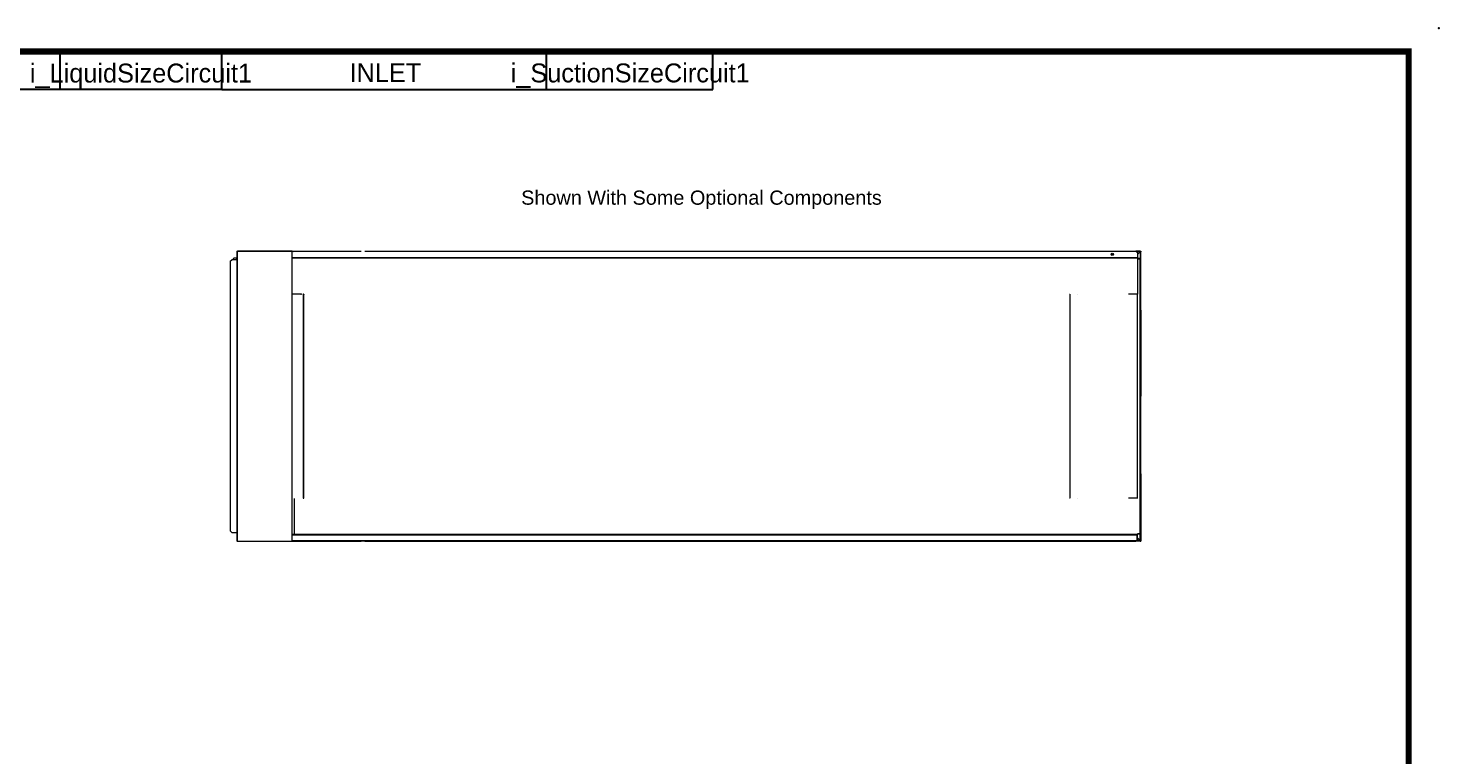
# Model space of a CAD drawing. Header units: inches. Extents: x 2530 to 2947, y -286 to -23.
# Drawn here: x 2711.5 to 2947.5, y -144.8 to -23.1 of the extents above; entities that cross this region are included whole.
import ezdxf
from ezdxf.enums import TextEntityAlignment as Align

# ---------------------------------------------------------------- set-up
doc = ezdxf.new("R2010")
doc.units = ezdxf.units.IN
doc.header["$MEASUREMENT"] = 0
doc.header["$PDSIZE"] = -1
doc.layers.add('C1RC', color=7, linetype='Continuous')
doc.layers.add('L128', color=7, linetype='Continuous')
doc.styles.add('dimentions', font='arial.ttf')

msp = doc.modelspace()

# ---------------------------------------------------------------- linework, layer by layer
at = {"color": 7, "lineweight": 25}
msp.add_line((2942.47, -280.13), (2942.47, -27), dxfattribs=at)
at = {"color": 7, "lineweight": 25, "const_width": 1.01}
msp.add_lwpolyline([(2537.47, -280.13), (2942.47, -280.13), (2942.47, -27), (2537.47, -27), (2537.47, -280.13)], dxfattribs=at)
at = {"color": 7, "lineweight": 25}
msp.add_point((2947.49, -23.1), dxfattribs=at)
at = {"layer": 'C1RC', "color": 7, "lineweight": 25}
for p, q in [((2716.89, -33.34), (2716.89, -27)), ((2743.9, -33.34), (2743.9, -27)), ((2798.21, -33.34), (2798.21, -27)), ((2826.06, -33.34), (2826.06, -27.2)), ((2743.9, -33.34), (2645.38, -33.34)), ((2743.9, -33.34), (2826.06, -33.34))]:
    msp.add_line(p, q, dxfattribs=at)
at = {"layer": 'L128', "color": 7, "linetype": 'Continuous', "lineweight": 15}
for p, q in [((2746.48, -108.92), (2746.48, -60.42)), ((2746.48, -60.42), (2746.56, -60.42)), ((2746.56, -60.42), (2746.56, -60.34)), ((2746.56, -60.34), (2755.7, -60.34)), ((2746.56, -108.92), (2746.56, -60.42)), ((2746.56, -60.42), (2755.7, -60.42)), ((2755.7, -60.34), (2755.7, -60.42)), ((2755.7, -108.92), (2755.7, -60.42)), ((2755.7, -60.42), (2755.78, -60.42)), ((2755.78, -60.52), (2755.88, -60.42)), ((2755.78, -60.42), (2755.88, -60.42)), ((2755.88, -60.42), (2767.25, -60.42)), ((2767.83, -60.42), (2896.83, -60.42)), ((2896.83, -60.42), (2897.08, -60.67)), ((2897.52, -60.42), (2896.83, -60.42)), ((2897.51, -60.52), (2896.94, -60.52)), ((2897.51, -60.52), (2897.08, -60.95)), ((2897.08, -60.96), (2897.52, -60.52)), ((2897.08, -60.67), (2897.08, -61.49)), ((2897.52, -60.52), (2897.52, -60.42)), ((2897.52, -60.42), (2897.62, -60.42)), ((2897.62, -60.52), (2897.52, -60.52)), ((2897.52, -60.52), (2897.52, -61.62)), ((2897.52, -60.52), (2897.52, -60.52)), ((2897.62, -60.42), (2897.62, -60.52)), ((2897.62, -70.31), (2897.62, -60.52)), ((2745.33, -62.11), (2745.58, -61.86)), ((2745.33, -62.11), (2745.33, -107.23)), ((2746.48, -61.86), (2745.58, -61.86)), ((2745.95, -61.59), (2745.83, -61.72)), ((2745.83, -61.72), (2745.83, -61.86)), ((2746.33, -61.59), (2745.95, -61.59)), ((2746.33, -61.59), (2746.48, -61.59)), ((2746.46, -61.72), (2746.33, -61.59)), ((2746.46, -61.72), (2746.46, -61.86)), ((2746.48, -61.86), (2746.48, -107.48)), ((2746.48, -61.86), (2746.48, -61.86)), ((2755.78, -61.49), (2767.5, -61.49)), ((2755.78, -61.5), (2767.5, -61.5)), ((2755.78, -61.54), (2767.5, -61.54)), ((2767.58, -61.49), (2897.08, -61.49)), ((2767.58, -61.5), (2897.08, -61.5)), ((2767.58, -61.54), (2897.08, -61.54)), ((2897.08, -61.49), (2897.08, -61.5)), ((2897.08, -61.5), (2897.08, -61.54)), ((2897.08, -61.54), (2897.08, -67.54)), ((2897.33, -61.61), (2897.08, -61.61)), ((2897.52, -61.62), (2897.08, -61.62)), ((2897.08, -61.67), (2897.52, -61.67)), ((2897.52, -61.67), (2897.08, -61.67)), ((2897.35, -61.62), (2897.33, -61.61)), ((2897.39, -61.67), (2897.39, -61.67)), ((2897.52, -61.67), (2897.52, -61.62)), ((2897.52, -107.67), (2897.52, -61.67)), ((2897.52, -61.67), (2897.57, -61.67)), ((2897.52, -61.67), (2897.52, -61.67)), ((2897.57, -107.67), (2897.57, -61.67)), ((2897.58, -61.86), (2897.57, -61.84)), ((2897.58, -107.48), (2897.58, -61.86)), ((2755.78, -67.54), (2757.25, -67.54)), ((2757.13, -67.54), (2757.13, -67.59)), ((2757.13, -67.59), (2757.25, -67.59)), ((2757.18, -67.59), (2757.18, -67.54)), ((2757.25, -67.54), (2757.25, -67.54)), ((2757.25, -67.54), (2757.25, -67.59)), ((2757.5, -67.59), (2757.5, -67.59)), ((2757.51, -67.59), (2757.56, -67.59)), ((2757.52, -67.59), (2757.52, -67.59)), ((2757.56, -67.59), (2757.56, -67.59)), ((2757.56, -101.75), (2757.56, -67.59)), ((2757.61, -67.59), (2757.56, -67.59)), ((2757.61, -101.75), (2757.61, -67.59)), ((2757.66, -67.72), (2757.61, -67.72)), ((2757.63, -67.59), (2757.63, -67.59)), ((2757.66, -67.67), (2757.66, -67.71)), ((2757.66, -67.72), (2757.66, -67.71)), ((2757.66, -101.62), (2757.66, -67.72)), ((2757.66, -101.62), (2757.66, -67.72)), ((2757.66, -67.72), (2757.66, -67.72)), ((2757.66, -67.72), (2757.66, -67.72)), ((2885.77, -67.64), (2885.72, -67.64)), ((2885.77, -67.59), (2885.77, -67.64)), ((2885.77, -67.64), (2885.77, -101.7)), ((2887.06, -67.59), (2887.06, -67.59)), ((2897.08, -67.59), (2895.58, -67.59)), ((2897.08, -67.54), (2897.08, -67.59)), ((2897.08, -67.59), (2897.08, -67.59)), ((2897.08, -101.75), (2897.08, -67.59)), ((2897.62, -70.31), (2897.58, -70.31)), ((2897.62, -70.31), (2897.62, -84.67)), ((2897.62, -83.67), (2897.58, -83.67)), ((2897.62, -97.67), (2897.62, -83.67)), ((2897.58, -97.67), (2897.62, -97.67)), ((2897.62, -99.02), (2897.58, -99.02)), ((2897.62, -97.67), (2897.62, -99.02)), ((2897.62, -99.02), (2897.62, -108.81)), ((2756.06, -107.79), (2756.06, -101.79)), ((2757.5, -101.75), (2757.5, -101.75)), ((2757.51, -101.75), (2757.56, -101.75)), ((2757.52, -101.75), (2757.52, -101.75)), ((2757.56, -101.75), (2757.56, -101.75)), ((2757.56, -101.75), (2757.61, -101.75)), ((2757.66, -101.62), (2757.61, -101.62)), ((2757.63, -101.75), (2757.63, -101.75)), ((2757.66, -101.67), (2757.66, -101.62)), ((2757.66, -101.62), (2757.66, -101.62)), ((2757.66, -101.62), (2757.66, -101.62)), ((2757.66, -101.62), (2757.66, -101.62)), ((2885.72, -101.7), (2885.77, -101.7)), ((2885.77, -101.7), (2885.77, -101.75)), ((2887.06, -101.75), (2887.06, -101.75)), ((2897.08, -101.75), (2895.58, -101.75)), ((2897.08, -101.79), (2897.08, -101.75)), ((2897.08, -101.75), (2897.08, -101.75)), ((2745.58, -107.48), (2745.33, -107.23)), ((2745.58, -107.48), (2746.48, -107.48)), ((2746.48, -107.48), (2746.48, -107.48)), ((2755.78, -107.79), (2767.5, -107.79)), ((2755.78, -107.84), (2767.5, -107.84)), ((2755.78, -107.89), (2897.03, -107.89)), ((2755.78, -107.89), (2897.03, -107.89)), ((2767.58, -107.79), (2897.08, -107.79)), ((2767.58, -107.84), (2897.08, -107.84)), ((2897.03, -107.84), (2897.03, -107.89)), ((2897.03, -107.84), (2897.08, -107.84)), ((2897.03, -107.89), (2897.03, -107.89)), ((2897.03, -107.89), (2897.03, -108.84)), ((2897.04, -108.84), (2897.04, -107.9)), ((2897.08, -107.9), (2897.04, -107.9)), ((2897.08, -107.67), (2897.52, -107.67)), ((2897.08, -107.67), (2897.52, -107.67)), ((2897.08, -107.72), (2897.52, -107.72)), ((2897.08, -107.73), (2897.33, -107.73)), ((2897.08, -107.84), (2897.08, -107.79)), ((2897.08, -107.84), (2897.08, -107.84)), ((2897.08, -107.9), (2897.08, -107.84)), ((2897.08, -108.84), (2897.08, -107.9)), ((2897.51, -108.81), (2897.08, -108.38)), ((2897.08, -108.38), (2897.52, -108.81)), ((2897.33, -107.73), (2897.35, -107.72)), ((2897.39, -107.67), (2897.39, -107.67)), ((2897.52, -107.67), (2897.57, -107.67)), ((2897.52, -107.67), (2897.52, -107.72)), ((2897.52, -107.67), (2897.52, -107.67)), ((2897.52, -108.81), (2897.52, -107.72)), ((2897.57, -107.49), (2897.58, -107.48)), ((2746.48, -108.92), (2746.56, -108.92)), ((2746.56, -108.92), (2755.7, -108.92)), ((2746.56, -108.99), (2746.56, -108.92)), ((2755.7, -108.99), (2746.56, -108.99)), ((2755.7, -108.92), (2755.78, -108.92)), ((2755.7, -108.92), (2755.7, -108.99)), ((2755.78, -108.84), (2897.03, -108.84)), ((2755.78, -108.89), (2897.03, -108.89)), ((2755.78, -108.92), (2755.88, -108.92)), ((2755.85, -108.89), (2755.88, -108.92)), ((2755.88, -108.92), (2767.25, -108.92)), ((2767.83, -108.92), (2896.83, -108.92)), ((2896.83, -108.92), (2896.86, -108.89)), ((2897.52, -108.92), (2896.83, -108.92)), ((2897.03, -108.72), (2897.04, -108.72)), ((2897.04, -108.81), (2897.03, -108.81)), ((2897.03, -108.84), (2897.03, -108.89)), ((2897.04, -108.84), (2897.08, -108.84)), ((2897.51, -108.81), (2897.08, -108.81)), ((2897.62, -108.81), (2897.52, -108.81)), ((2897.52, -108.81), (2897.52, -108.92)), ((2897.52, -108.81), (2897.52, -108.81)), ((2897.52, -108.92), (2897.62, -108.92)), ((2897.62, -108.81), (2897.62, -108.92))]:
    msp.add_line(p, q, dxfattribs=at)
at = {"layer": 'L128', "color": 7, "linetype": 'Continuous', "lineweight": 15, "flags": 128}
for points in [[(2892.76, -60.98), (2892.81, -60.96), (2892.87, -60.95)], [(2892.87, -60.95), (2892.93, -60.96), (2892.98, -60.98)]]:
    msp.add_lwpolyline(points, dxfattribs=at)
at = {"layer": 'L128', "color": 7, "linetype": 'Continuous', "lineweight": 15}
for radius in [0.188, 0.125]:
    msp.add_circle((2892.87, -60.92), radius, dxfattribs=at)
for centre, radius, start, end in [((2892.87, -61.17), 0.171, 62.8664, 117.1336), ((2897.52, -60.52), 0.106, 0, 90), ((2897.52, -60.52), 0.001, 0, 90), ((2897.52, -61.67), 0.0488, 0, 90), ((2897.52, -61.67), 0.001, 0, 90), ((2897.52, -70.31), 0.106, 310.2282, 0), ((2897.52, -99.02), 0.106, 0, 49.7718), ((2897.52, -107.67), 0.0488, 270, 0), ((2897.52, -107.67), 0.001, 270, 0), ((2897.03, -108.84), 0.001, 270, 0), ((2897.03, -108.84), 0.0488, 270, 0), ((2897.52, -108.81), 0.106, 270, 0), ((2897.52, -108.81), 0.001, 270, 0)]:
    msp.add_arc(centre, radius, start, end, dxfattribs=at)
for points, knots in [([(2897.52, -60.42), (2897.52, -60.42), (2897.51, -60.42), (2897.51, -60.45), (2897.51, -60.48), (2897.51, -60.51), (2897.51, -60.52)], [0, 0, 0, 0, 0.249999, 0.500009, 0.749998, 1, 1, 1, 1]), ([(2897.52, -60.52), (2897.53, -60.52), (2897.56, -60.52), (2897.59, -60.52), (2897.62, -60.52), (2897.62, -60.52), (2897.62, -60.52)], [0, 0, 0, 0, 0.249989, 0.499993, 0.749997, 1, 1, 1, 1]), ([(2897.52, -108.92), (2897.52, -108.92), (2897.51, -108.91), (2897.51, -108.89), (2897.51, -108.85), (2897.51, -108.83), (2897.51, -108.81)], [0, 0, 0, 0, 0.249999, 0.500009, 0.749998, 1, 1, 1, 1]), ([(2897.52, -108.81), (2897.53, -108.81), (2897.56, -108.81), (2897.59, -108.81), (2897.62, -108.81), (2897.62, -108.81), (2897.62, -108.81)], [0, 0, 0, 0, 0.249989, 0.499993, 0.749997, 1, 1, 1, 1])]:
    msp.add_open_spline(points, degree=3, knots=knots, dxfattribs=at)

# ---------------------------------------------------------------- texts
at = {"color": 7, "lineweight": 25, "style": 'dimentions'}
msp.add_text('Shown With Some Optional Components', height=2.376, dxfattribs=at).set_placement((2793.99, -52.64))
at = {"layer": 'C1RC', "color": 7, "lineweight": 25}
for s, height, p in [('i_LiquidSizeCircuit1', 3.1641, (2730.39, -32.19)), ('INLET', 3.164, (2771.28, -32.13)), ('i_SuctionSizeCircuit1', 3.1641, (2812.23, -32.17))]:
    msp.add_text(s, height=height, dxfattribs=at).set_placement(p, align=Align.CENTER)

doc.saveas('drawing.dxf')
